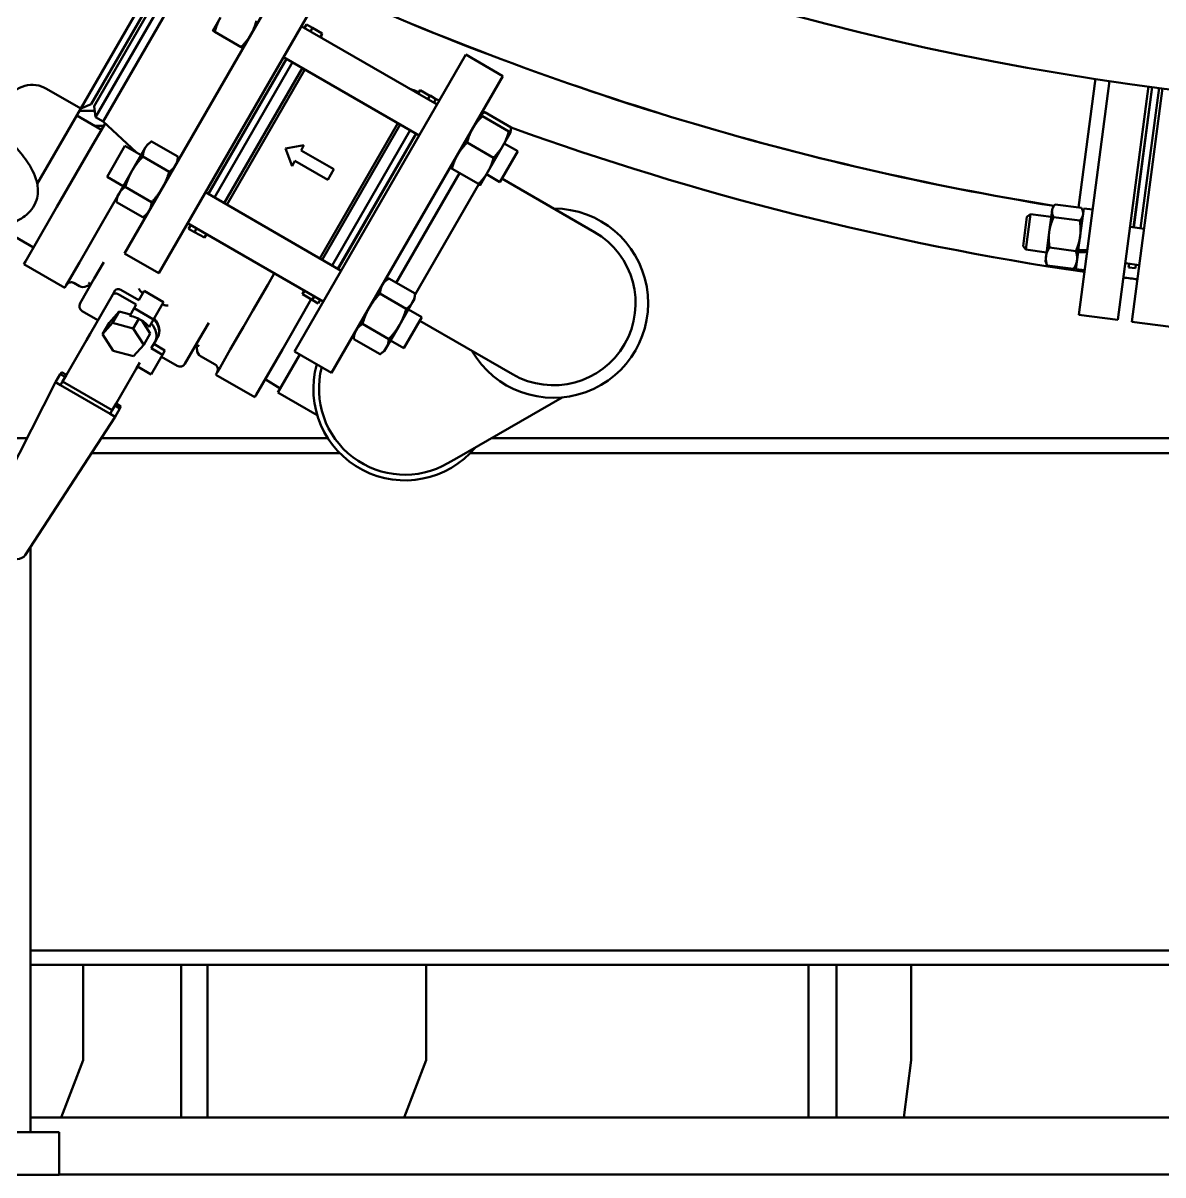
# Model space of a CAD drawing. Header units: inches. Extents: x 11 to 1621, y 11 to 1332.
# Drawn here: x 1221.07 to 1241.02, y 291.44 to 311.6 of the extents above; entities that cross this region are included whole.
import ezdxf

# ---------------------------------------------------------------- set-up
doc = ezdxf.new("R2010")
doc.units = ezdxf.units.IN
doc.header["$LTSCALE"] = 48
doc.header["$MEASUREMENT"] = 0
doc.linetypes.add('CHAIN', pattern=[0.7087, 0.4724, -0.0591, 0.1181, -0.0591])
doc.linetypes.add('DOUBLE_DASH_CHAIN', pattern=[1.2403, 0.6614, -0.0827, 0.1654, -0.0827, 0.1654, -0.0827])
doc.layers.add('Visible (ANSI)', color=7, linetype='Continuous', lineweight=50)
doc.layers.add('Work Plane (ANSI)', color=7, linetype='DOUBLE_DASH_CHAIN', lineweight=25)

msp = doc.modelspace()

# ---------------------------------------------------------------- linework, layer by layer
at = {"layer": 'Visible (ANSI)'}
for p, q in [((1225.842964, 312.768995), (1222.842964, 307.572843)), ((1226.440522, 312.423995), (1223.440522, 307.227843)), ((1222.076209, 310.108423), (1223.263709, 312.165234)), ((1222.257293, 310.183431), (1223.289293, 311.970907)), ((1222.31017, 310.150016), (1223.34467, 311.941822)), ((1223.525753, 312.016829), (1222.335753, 309.955689)), ((1223.657209, 311.940934), (1222.467209, 309.879793)), ((1224.522494, 311.699874), (1224.389744, 311.469944)), ((1228.313701, 310.178436), (1225.936461, 311.550936)), ((1225.992753, 311.518436), (1226.029313, 311.581761)), ((1226.029313, 311.581761), (1226.133236, 311.521761)), ((1226.096676, 311.458436), (1226.133236, 311.521761)), ((1226.131986, 311.519596), (1226.302861, 311.420942)), ((1224.422917, 311.450791), (1224.88398, 311.184597)), ((1226.26755, 311.359782), (1226.302861, 311.420942)), ((1226.278187, 311.353641), (1226.302861, 311.420942)), ((1225.675922, 310.979671), (1224.309044, 308.612167)), ((1224.313374, 308.609667), (1225.680253, 310.977171)), ((1224.417297, 308.549667), (1225.784176, 310.917171)), ((1228.001201, 309.637171), (1225.623961, 311.009671)), ((1225.817761, 305.855343), (1228.817761, 311.051495)), ((1228.817761, 311.051495), (1229.46728, 310.676495)), ((1224.588172, 308.451013), (1225.95505, 310.818516)), ((1224.632428, 308.425462), (1225.999306, 310.792965)), ((1226.46728, 305.480343), (1229.46728, 310.676495)), ((1239.839048, 310.631324), (1239.542149, 308.376156)), ((1240.086276, 310.593882), (1239.547293, 306.499905)), ((1240.769501, 310.497198), (1240.23139, 306.409842)), ((1221.475897, 310.455014), (1222.076209, 310.108423)), ((1227.971975, 310.375732), (1228.017922, 310.430751)), ((1227.982611, 310.369591), (1228.017922, 310.430751)), ((1228.017922, 310.430751), (1228.188797, 310.332096)), ((1228.190047, 310.334261), (1228.153486, 310.270936)), ((1228.29397, 310.274261), (1228.190047, 310.334261)), ((1240.474294, 306.377863), (1241.012405, 310.465219)), ((1240.828973, 310.489253), (1240.505152, 308.029588)), ((1240.510109, 308.028935), (1240.833929, 310.488594)), ((1240.629082, 308.013272), (1240.952903, 310.472937)), ((1221.314212, 308.789967), (1222.07562, 310.108764)), ((1222.257293, 310.183431), (1222.076209, 310.108423)), ((1222.31017, 310.150016), (1222.335753, 309.955689)), ((1228.29397, 310.274261), (1228.257409, 310.210936)), ((1222.00437, 309.985355), (1222.437383, 309.735355)), ((1222.321002, 310.067735), (1222.051932, 310.067735)), ((1222.467209, 309.879793), (1222.335753, 309.955689)), ((1229.07247, 309.992663), (1229.146716, 310.044651)), ((1229.566706, 309.707316), (1229.105643, 309.97351)), ((1229.607779, 309.778456), (1229.146716, 310.044651)), ((1222.479171, 309.807735), (1222.312017, 309.807735)), ((1222.396428, 309.664419), (1222.50205, 309.847363)), ((1222.467209, 309.879793), (1223.045058, 309.34193)), ((1226.258977, 307.486373), (1227.625855, 309.853876)), ((1226.303232, 307.460822), (1227.670111, 309.828325)), ((1227.840986, 309.729671), (1226.474107, 307.362167)), ((1229.599879, 309.688163), (1229.607779, 309.778456)), ((1221.659533, 308.38808), (1222.323784, 309.538597)), ((1222.323784, 309.538597), (1222.396428, 309.664419)), ((1223.241365, 309.480894), (1223.315612, 309.532882)), ((1223.315612, 309.532882), (1223.776674, 309.266687)), ((1227.944909, 309.669671), (1226.57803, 307.302167)), ((1226.58236, 307.299667), (1227.949239, 309.667171)), ((1229.301206, 309.247456), (1228.840143, 309.513651)), ((1229.467129, 309.458233), (1229.599879, 309.688163)), ((1229.725322, 309.363436), (1229.490629, 309.498936)), ((1222.849791, 309.454667), (1222.537291, 308.913401)), ((1223.132115, 309.291667), (1222.849791, 309.454667)), ((1223.205795, 309.419284), (1222.975865, 309.021034)), ((1223.241365, 309.480894), (1223.205795, 309.419284)), ((1225.662413, 309.409135), (1225.983798, 309.465804)), ((1225.774029, 309.102472), (1225.662413, 309.409135)), ((1225.983798, 309.465804), (1225.932156, 309.376356)), ((1226.507381, 309.044249), (1225.932156, 309.376356)), ((1229.201629, 308.998374), (1229.467129, 309.458233)), ((1229.412822, 308.822171), (1229.725322, 309.363436)), ((1223.162325, 309.267382), (1223.623388, 309.001187)), ((1223.768775, 309.176394), (1223.776674, 309.266687)), ((1225.825672, 309.19192), (1225.774029, 309.102472)), ((1225.825672, 309.19192), (1226.400897, 308.859814)), ((1222.819615, 308.750401), (1222.537291, 308.913401)), ((1222.975865, 309.021034), (1222.745936, 308.622784)), ((1226.507381, 309.044249), (1226.400897, 308.859814)), ((1227.598709, 307.060034), (1228.706014, 308.977944)), ((1229.035706, 308.787597), (1228.574643, 309.053791)), ((1229.068879, 308.768444), (1229.201629, 308.998374)), ((1229.412822, 308.822171), (1229.178129, 308.957671)), ((1229.448133, 308.88333), (1231.069765, 307.94708)), ((1222.855752, 308.736382), (1223.316815, 308.470187)), ((1227.926997, 306.853646), (1229.041599, 308.784194)), ((1222.446997, 308.098465), (1222.707664, 308.549952)), ((1222.710365, 308.561175), (1222.702466, 308.470882)), ((1222.707664, 308.549952), (1222.709691, 308.553463)), ((1222.745936, 308.622784), (1222.710365, 308.561175)), ((1226.634322, 307.269667), (1224.257082, 308.642167)), ((1221.565697, 308.225552), (1221.659533, 308.38808)), ((1222.702466, 308.470882), (1223.163528, 308.204687)), ((1239.078463, 308.324673), (1239.02873, 307.946914)), ((1239.0839, 308.365976), (1239.078463, 308.324673)), ((1239.0839, 308.365976), (1239.116039, 308.40786)), ((1239.134556, 308.429817), (1239.593814, 308.369354)), ((1239.538489, 307.628193), (1239.635031, 308.361501)), ((1239.626221, 308.294578), (1239.606017, 308.343353)), ((1239.789696, 308.341139), (1239.635031, 308.361501)), ((1221.106738, 307.430611), (1221.565697, 308.225552)), ((1222.375538, 307.974694), (1222.446997, 308.098465)), ((1223.237775, 308.256675), (1223.163528, 308.204687)), ((1226.321822, 306.728401), (1223.944582, 308.100901)), ((1238.570783, 307.701535), (1238.637804, 308.210606)), ((1238.698722, 308.258835), (1238.617143, 307.639182)), ((1238.637804, 308.210606), (1238.698722, 308.258835)), ((1239.063473, 308.210815), (1238.698722, 308.258835)), ((1239.105431, 308.208594), (1239.56469, 308.148132)), ((1220.81687, 307.928545), (1221.249883, 307.678545)), ((1222.375538, 307.974694), (1222.281703, 307.812166)), ((1223.964313, 308.005076), (1224.000874, 308.068401)), ((1223.964313, 308.005076), (1224.068236, 307.945076)), ((1224.068236, 307.945076), (1224.104797, 308.008401)), ((1224.069486, 307.947242), (1224.240361, 307.848587)), ((1224.240361, 307.848587), (1224.275672, 307.909747)), ((1224.286308, 307.903606), (1224.240361, 307.848587)), ((1239.02873, 307.946914), (1238.97295, 307.523229)), ((1240.688569, 308.00544), (1240.445665, 308.037419)), ((1222.052223, 307.414696), (1222.232328, 307.726647)), ((1222.232328, 307.726647), (1222.281703, 307.812166)), ((1238.570783, 307.701535), (1238.617143, 307.639182)), ((1239.03509, 307.674298), (1239.494348, 307.613835)), ((1223.440522, 307.227843), (1222.842964, 307.572843)), ((1238.981894, 307.591162), (1238.617143, 307.639182)), ((1238.97295, 307.523229), (1238.961467, 307.436001)), ((1239.494976, 307.29768), (1239.533851, 307.592962)), ((1239.533851, 307.592962), (1239.537484, 307.620556)), ((1239.537484, 307.620556), (1239.538489, 307.628193)), ((1221.080956, 307.385956), (1221.106738, 307.430611)), ((1221.080956, 307.385956), (1221.796961, 306.97257)), ((1221.872117, 307.102744), (1222.052223, 307.414696)), ((1222.478565, 307.417684), (1222.312972, 307.13087)), ((1238.961467, 307.436001), (1238.98167, 307.387226)), ((1238.993873, 307.361224), (1239.453131, 307.300762)), ((1239.503787, 307.364603), (1239.471649, 307.322719)), ((1239.649642, 307.277318), (1239.494976, 307.29768)), ((1240.604771, 307.368933), (1240.361867, 307.400911)), ((1240.417876, 307.328359), (1240.426311, 307.392427)), ((1240.417876, 307.328359), (1240.53685, 307.312696)), ((1240.53685, 307.312696), (1240.545285, 307.376764)), ((1221.822743, 307.017225), (1221.872117, 307.102744)), ((1222.312972, 307.13087), (1222.064163, 306.69992)), ((1225.463826, 307.223766), (1225.349041, 307.024952)), ((1227.393091, 307.083894), (1227.467337, 307.135882)), ((1227.9284, 306.869687), (1227.467337, 307.135882)), ((1221.822743, 307.017225), (1221.796961, 306.97257)), ((1222.052138, 306.998856), (1221.954412, 307.055278)), ((1222.680329, 306.928238), (1222.636743, 306.852745)), ((1223.091044, 306.75246), (1222.775085, 306.934879)), ((1223.185481, 306.916029), (1223.091044, 306.75246)), ((1223.526436, 306.719178), (1223.185481, 306.916029)), ((1225.349041, 307.024952), (1225.088375, 306.573465)), ((1225.980096, 306.925697), (1225.955422, 306.858396)), ((1225.955422, 306.858396), (1225.990732, 306.919556)), ((1227.775114, 306.604187), (1227.314051, 306.870382)), ((1227.920501, 306.779394), (1227.9284, 306.869687)), ((1222.240709, 306.166794), (1222.636743, 306.852745)), ((1222.731499, 306.859386), (1223.047458, 306.676966)), ((1223.047458, 306.676966), (1223.011137, 306.614055)), ((1223.526436, 306.719178), (1223.352091, 306.417205)), ((1225.698825, 306.055993), (1226.110425, 306.768905)), ((1225.955422, 306.858396), (1226.126297, 306.759742)), ((1226.161607, 306.820901), (1226.125047, 306.757576)), ((1226.22897, 306.697576), (1226.125047, 306.757576)), ((1226.26553, 306.760901), (1226.22897, 306.697576)), ((1227.655001, 306.319534), (1227.88493, 306.717784)), ((1227.88493, 306.717784), (1227.920501, 306.779394)), ((1222.377423, 306.403589), (1222.100766, 306.563317)), ((1222.575229, 306.35946), (1222.750359, 306.556555)), ((1222.750359, 306.556555), (1222.634129, 306.355239)), ((1222.750359, 306.556555), (1222.948042, 306.504772)), ((1222.934539, 306.481385), (1223.011137, 306.614055)), ((1223.011137, 306.614055), (1223.352091, 306.417205)), ((1225.088375, 306.573465), (1225.016916, 306.449694)), ((1228.045943, 306.454667), (1227.811251, 306.590167)), ((1240.23139, 306.409842), (1239.547293, 306.499905)), ((1222.575229, 306.35946), (1222.459, 306.158145)), ((1222.459, 306.158145), (1222.634129, 306.355239)), ((1222.634129, 306.355239), (1222.993234, 306.261171)), ((1223.090216, 306.429148), (1222.993234, 306.261171)), ((1222.993234, 306.261171), (1223.17721, 305.970008)), ((1223.153797, 306.392325), (1223.29344, 306.171324)), ((1223.352091, 306.417205), (1223.275494, 306.284534)), ((1224.148748, 306.070984), (1224.315599, 306.359977)), ((1224.92308, 306.287166), (1224.873706, 306.201647)), ((1224.92308, 306.287166), (1225.016916, 306.449694)), ((1227.468541, 306.073187), (1227.007478, 306.339382)), ((1227.425071, 305.921284), (1227.655001, 306.319534)), ((1227.733443, 305.913401), (1228.045943, 306.454667)), ((1228.010633, 306.393507), (1229.632265, 305.457257)), ((1240.474294, 306.377863), (1241.158391, 306.2878)), ((1222.240709, 306.166794), (1222.175225, 306.053373)), ((1222.642975, 305.866982), (1222.459, 306.158145)), ((1223.29344, 306.171324), (1223.17721, 305.970008)), ((1223.420291, 306.102259), (1223.376705, 306.026766)), ((1223.899939, 305.640034), (1224.148748, 306.070984)), ((1224.873706, 306.201647), (1224.6936, 305.889696)), ((1226.862091, 306.164175), (1226.854191, 306.073882)), ((1227.315254, 305.807687), (1226.854191, 306.073882)), ((1221.824691, 305.44623), (1222.175225, 306.053373)), ((1223.002081, 305.772914), (1222.642975, 305.866982)), ((1223.17721, 305.970008), (1223.002081, 305.772914)), ((1223.376705, 306.026766), (1223.310294, 305.911738)), ((1223.310294, 305.911738), (1223.506919, 305.798217)), ((1223.550506, 305.87371), (1223.35388, 305.987232)), ((1223.550506, 305.87371), (1223.506919, 305.798217)), ((1224.6936, 305.889696), (1224.513495, 305.577744)), ((1225.14603, 305.098524), (1225.60499, 305.893465)), ((1225.698825, 306.055993), (1225.60499, 305.893465)), ((1227.389501, 305.859675), (1227.315254, 305.807687)), ((1227.389501, 305.859675), (1227.425071, 305.921284)), ((1227.733443, 305.913401), (1227.498751, 306.048901)), ((1223.04466, 305.551404), (1223.110144, 305.664825)), ((1223.506919, 305.798217), (1223.307686, 305.453134)), ((1223.763337, 305.603431), (1223.486679, 305.76316)), ((1224.431241, 305.62528), (1224.174253, 305.773653)), ((1225.908584, 305.802906), (1225.524834, 305.138232)), ((1225.817761, 305.855343), (1226.46728, 305.480343)), ((1221.717155, 305.459848), (1221.634566, 305.316798)), ((1221.804894, 305.41194), (1221.717155, 305.459848)), ((1221.738621, 305.49396), (1221.718502, 305.459112)), ((1221.823842, 305.444758), (1221.738621, 305.49396)), ((1222.694126, 304.944261), (1223.04466, 305.551404)), ((1223.307686, 305.453134), (1223.067865, 305.591595)), ((1224.438339, 305.44757), (1224.464121, 305.492225)), ((1224.513495, 305.577744), (1224.464121, 305.492225)), ((1221.634566, 305.316798), (1220.323815, 302.744955)), ((1221.634566, 305.316798), (1221.722304, 305.268891)), ((1221.759207, 305.332808), (1221.722304, 305.268891)), ((1221.722304, 305.268891), (1222.591739, 304.766922)), ((1221.759207, 305.332808), (1221.824691, 305.44623)), ((1221.759207, 305.332808), (1222.628642, 304.83084)), ((1224.438339, 305.44757), (1225.120249, 305.053869)), ((1225.303951, 305.372051), (1225.566044, 305.20961)), ((1225.14603, 305.098524), (1225.120249, 305.053869)), ((1225.524834, 305.138232), (1226.216443, 304.738931)), ((1228.659362, 303.9889), (1230.505689, 305.053157)), ((1222.694126, 304.944261), (1222.628642, 304.83084)), ((1222.674329, 304.909971), (1222.759688, 304.857941)), ((1222.677098, 304.714892), (1222.759688, 304.857941)), ((1222.778497, 304.893588), (1222.693277, 304.942789)), ((1222.758377, 304.85874), (1222.778497, 304.893588)), ((1221.105192, 302.293826), (1222.677098, 304.714892)), ((1222.628642, 304.83084), (1222.591739, 304.766922)), ((1222.591739, 304.766922), (1222.677098, 304.714892)), ((1221.135582, 304.337735), (1217.539674, 304.337735)), ((1226.401526, 304.337735), (1222.432224, 304.337735)), ((1246.759479, 304.337735), (1229.264539, 304.337735)), ((1226.609334, 304.077735), (1222.263416, 304.077735)), ((1246.691798, 304.077735), (1228.894448, 304.077735)), ((1228.503932, 303.899307), (1228.659362, 303.9889)), ((1221.196979, 292.192735), (1221.196979, 302.435199)), ((1221.196979, 295.371735), (1246.821979, 295.371735)), ((1246.821979, 295.121735), (1221.196979, 295.121735)), ((1222.115715, 295.121735), (1222.115715, 293.451101)), ((1223.832158, 292.451101), (1223.832158, 295.121735)), ((1224.294098, 292.451101), (1224.294098, 295.121735)), ((1228.120932, 293.451101), (1228.120932, 295.121735)), ((1234.812263, 295.121735), (1234.812263, 292.451101)), ((1235.307985, 295.121735), (1235.307985, 292.451101)), ((1236.613247, 295.121735), (1236.613247, 293.451101)), ((1222.115715, 293.451101), (1221.733032, 292.451101)), ((1228.120932, 293.451101), (1227.738249, 292.451101)), ((1236.613247, 293.451101), (1236.482721, 292.451101)), ((1224.060323, 292.451101), (1221.196979, 292.451101)), ((1224.060323, 292.451101), (1224.294098, 292.451101)), ((1224.294098, 292.451101), (1224.298881, 292.451101)), ((1234.812263, 292.451101), (1224.298881, 292.451101)), ((1234.812263, 292.451101), (1235.063134, 292.451101)), ((1241.501506, 292.451101), (1235.063134, 292.451101)), ((1212.696979, 292.192735), (1221.696979, 292.192735)), ((1221.696979, 291.442735), (1221.696979, 292.192735)), ((1212.696979, 291.442735), (1221.696979, 291.442735)), ((1272.696979, 291.451101), (1221.696979, 291.451101))]:
    msp.add_line(p, q, dxfattribs=at)
msp.add_circle((1247.196979, 358.380235), 48.3125, dxfattribs=at)
for centre, radius, start, end in [((1247.196979, 358.380235), 50.62647, 245.6707611, 260.8113127), ((1247.196979, 358.380235), 50.625, 245.6709263, 260.8122089), ((1221.225897, 310.022001), 0.5, 60, 150), ((1247.196979, 358.380235), 51.6875, 247.9909101, 248.1832238), ((1247.196979, 358.380235), 51.6875, 248.5477509, 248.6206199), ((1247.196979, 358.380235), 51.6875, 250.1048255, 261.5993037), ((1230.351015, 306.702169), 1.65625, 210.2183448, 89.7816552), ((1230.351015, 306.702169), 1.4375, 240, 60), ((1247.196979, 358.380235), 51.6875, 262.3642082, 262.6357918), ((1222.114638, 307.107109), 0.125, 240, 300), ((1222.239638, 306.890603), 0.125, 90.9908332, 120), ((1222.150766, 306.64992), 0.1, 150, 240), ((1223.986753, 305.881906), 0.125, 0, 33.9844878), ((1224.236753, 305.881906), 0.125, 180, 240), ((1223.813337, 305.690034), 0.1, 240, 330), ((1227.751891, 305.203985), 1.604331, 164.5472473, 320.1338321), ((1227.751891, 305.203985), 1.505906, 165.5212145, 299.9599466)]:
    msp.add_arc(centre, radius, start, end, dxfattribs=at)
for centre, major_axis, ratio, start_param, end_param in [((1239.674648, 307.815156), (-3.080548, -0.090019), 0.070812964, 1.523006152, 1.574285932), ((1239.45536, 307.844025), (-3.080548, -0.090019), 0.070812964, 1.59571555, 1.647091256), ((1222.704934, 306.813375), (-0.068191, 0.03937), 0.674737093, 4.71238898, 6.283185307), ((1222.74852, 306.888868), (-0.068191, 0.03937), 0.674737093, 4.71238898, 6.283185307), ((1223.128426, 307.017207), (0.034122, -0.127343), 0.388213183, 5.082693195, 6.653489522), ((1223.642586, 306.720357), (0.127343, 0.034122), 0.388213183, 2.771288439, 4.342084766), ((1223.018702, 306.233459), (0.358003, -0.206693), 0.674737093, 0, 1.074478965), ((1223.062289, 306.308952), (0.358003, -0.206693), 0.674737093, 0, 1.074478965), ((1223.069553, 306.321534), (0.358003, -0.206693), 0.674737093, 6.25713842, 7.357664272), ((1220.851804, 302.448277), (0.25708, -0.148425), 0.674737093, 4.71238898, 6.247907675)]:
    msp.add_ellipse(centre, major_axis=major_axis, ratio=ratio, start_param=start_param, end_param=end_param, dxfattribs=at)
for points, weights in [([(1224.522494, 311.699874), (1224.460884, 311.593163), (1224.422917, 311.450791)], [1, 1.0379548493, 1]), ([(1225.049903, 311.395374), (1225.111513, 311.502084), (1225.14948, 311.644456)], [1, 1.0379548493, 1]), ([(1224.422917, 311.450791), (1224.389744, 311.469944), (1224.389744, 311.469944)], [1, 1.0379548493, 1]), ([(1224.88398, 311.184597), (1224.988294, 311.288663), (1225.049903, 311.395374)], [1, 1.0379548493, 1]), ([(1224.917153, 311.165444), (1224.917153, 311.165444), (1224.88398, 311.184597)], [1, 1.0379548493, 1]), ([(1229.105643, 309.97351), (1229.001329, 309.869444), (1228.93972, 309.762733)], [1, 1.0379548493, 1]), ([(1229.07247, 309.992663), (1229.07247, 309.992663), (1229.105643, 309.97351)], [1, 1.0379548493, 1]), ([(1229.146716, 310.044651), (1229.107568, 310.017239), (1229.080034, 309.988296)], [1, 1.01965956375, 1.01895290532]), ([(1228.93972, 309.762733), (1228.87811, 309.656022), (1228.840143, 309.513651)], [1, 1.0379548493, 1]), ([(1229.467129, 309.458233), (1229.528739, 309.564944), (1229.566706, 309.707316)], [1, 1.0379548493, 1]), ([(1229.566706, 309.707316), (1229.599879, 309.688163), (1229.599879, 309.688163)], [1, 1.0379548493, 1]), ([(1229.592315, 309.69253), (1229.603614, 309.730848), (1229.607779, 309.778456)], [1.01895290532, 1.01965956375, 1]), ([(1223.315612, 309.532882), (1223.241365, 309.480894), (1223.205795, 309.419284)], [1, 1.0379548493, 1]), ([(1228.840143, 309.513651), (1228.735829, 309.409584), (1228.67422, 309.302874)], [1, 1.0379548493, 1]), ([(1223.205795, 309.419284), (1223.170225, 309.357675), (1223.162325, 309.267382)], [1, 1.0379548493, 1]), ([(1228.67422, 309.302874), (1228.61261, 309.196163), (1228.574643, 309.053791)], [1, 1.0379548493, 1]), ([(1229.301206, 309.247456), (1229.40552, 309.351522), (1229.467129, 309.458233)], [1, 1.0379548493, 1]), ([(1223.162325, 309.267382), (1223.047006, 309.144253), (1222.975865, 309.021034)], [1, 1.0379548493, 1]), ([(1223.623388, 309.001187), (1223.697634, 309.053175), (1223.733204, 309.114784)], [1, 1.0379548493, 1]), ([(1223.733204, 309.114784), (1223.768775, 309.176394), (1223.776674, 309.266687)], [1, 1.0379548493, 1]), ([(1229.201629, 308.998374), (1229.263239, 309.105084), (1229.301206, 309.247456)], [1, 1.0379548493, 1]), ([(1222.975865, 309.021034), (1222.904725, 308.897815), (1222.855752, 308.736382)], [1, 1.0379548493, 1]), ([(1223.503275, 308.716534), (1223.574415, 308.839753), (1223.623388, 309.001187)], [1, 1.0379548493, 1]), ([(1228.574643, 309.053791), (1228.54147, 309.072944), (1228.54147, 309.072944)], [1, 1.0379548493, 1]), ([(1229.035706, 308.787597), (1229.14002, 308.891663), (1229.201629, 308.998374)], [1, 1.0379548493, 1]), ([(1222.855752, 308.736382), (1222.781506, 308.684394), (1222.745936, 308.622784)], [1, 1.0379548493, 1]), ([(1223.316815, 308.470187), (1223.432134, 308.593315), (1223.503275, 308.716534)], [1, 1.0379548493, 1]), ([(1229.068879, 308.768444), (1229.068879, 308.768444), (1229.035706, 308.787597)], [1, 1.0379548493, 1]), ([(1222.745936, 308.622784), (1222.710365, 308.561175), (1222.702466, 308.470882)], [1, 1.0379548493, 1]), ([(1223.163528, 308.204687), (1223.237775, 308.256675), (1223.273345, 308.318284)], [1, 1.0379548493, 1]), ([(1223.273345, 308.318284), (1223.308915, 308.379894), (1223.316815, 308.470187)], [1, 1.0379548493, 1]), ([(1239.078463, 308.324673), (1239.071704, 308.273338), (1239.105431, 308.208594)], [1, 1.0379548493, 1]), ([(1239.134556, 308.429817), (1239.085221, 308.376008), (1239.078463, 308.324673)], [1, 1.0379548493, 1]), ([(1239.620783, 308.253275), (1239.627541, 308.30461), (1239.593814, 308.369354)], [1, 1.0379548493, 1]), ([(1239.105431, 308.208594), (1239.045052, 308.070898), (1239.02873, 307.946914)], [1, 1.0379548493, 1]), ([(1239.56469, 308.148132), (1239.614025, 308.20194), (1239.620783, 308.253275)], [1, 1.0379548493, 1]), ([(1239.57105, 307.875516), (1239.587373, 307.9995), (1239.56469, 308.148132)], [1, 1.0379548493, 1]), ([(1239.02873, 307.946914), (1239.012407, 307.82293), (1239.03509, 307.674298)], [1, 1.0379548493, 1]), ([(1239.494348, 307.613835), (1239.554727, 307.751532), (1239.57105, 307.875516)], [1, 1.0379548493, 1]), ([(1239.03509, 307.674298), (1238.982515, 307.595878), (1238.97295, 307.523229)], [1, 1.0379548493, 1]), ([(1238.97295, 307.523229), (1238.963386, 307.45058), (1238.993873, 307.361224)], [1, 1.0379548493, 1]), ([(1239.515271, 307.451831), (1239.524835, 307.52448), (1239.494348, 307.613835)], [1, 1.0379548493, 1]), ([(1238.993873, 307.361224), (1238.986878, 307.374653), (1238.98167, 307.387226)], [1, 1.00764220757, 1.01220689869]), ([(1239.453131, 307.300762), (1239.505706, 307.379182), (1239.515271, 307.451831)], [1, 1.0379548493, 1]), ([(1239.471649, 307.322719), (1239.463364, 307.311922), (1239.453131, 307.300762)], [1.01220689869, 1.00764220757, 1]), ([(1227.467337, 307.135882), (1227.393091, 307.083894), (1227.357521, 307.022284)], [1, 1.0379548493, 1]), ([(1227.314051, 306.870382), (1227.198732, 306.747253), (1227.127591, 306.624034)], [1, 1.0379548493, 1]), ([(1227.357521, 307.022284), (1227.321951, 306.960675), (1227.314051, 306.870382)], [1, 1.0379548493, 1]), ([(1227.88493, 306.717784), (1227.920501, 306.779394), (1227.9284, 306.869687)], [1, 1.0379548493, 1]), ([(1227.775114, 306.604187), (1227.84936, 306.656175), (1227.88493, 306.717784)], [1, 1.0379548493, 1]), ([(1227.127591, 306.624034), (1227.056451, 306.500815), (1227.007478, 306.339382)], [1, 1.0379548493, 1]), ([(1227.655001, 306.319534), (1227.726141, 306.442753), (1227.775114, 306.604187)], [1, 1.0379548493, 1]), ([(1227.007478, 306.339382), (1226.933232, 306.287394), (1226.897661, 306.225784)], [1, 1.0379548493, 1]), ([(1227.468541, 306.073187), (1227.58386, 306.196315), (1227.655001, 306.319534)], [1, 1.0379548493, 1]), ([(1226.897661, 306.225784), (1226.862091, 306.164175), (1226.854191, 306.073882)], [1, 1.0379548493, 1]), ([(1227.425071, 305.921284), (1227.460641, 305.982894), (1227.468541, 306.073187)], [1, 1.0379548493, 1]), ([(1227.315254, 305.807687), (1227.389501, 305.859675), (1227.425071, 305.921284)], [1, 1.0379548493, 1])]:
    msp.add_rational_spline(points, weights, degree=2, dxfattribs=at)
for points, knots in [([(1220.704267, 308.057368), (1220.749009, 308.067972), (1220.791696, 308.079903), (1220.929653, 308.125502), (1221.017757, 308.16625), (1221.18685, 308.292982), (1221.264615, 308.391103), (1221.330475, 308.597577), (1221.331438, 308.694222), (1221.29117, 308.918911), (1221.230407, 309.035982), (1221.033631, 309.337771), (1220.866382, 309.523609), (1220.627762, 309.76784), (1220.588404, 309.807498), (1220.547958, 309.847775)], [48.87206418, 48.87206418, 48.87206418, 48.87206418, 49.422602376, 49.422602376, 50.727242277, 50.727242277, 52.212133204, 52.212133204, 53.439580722, 53.439580722, 55.422545384, 55.422545384, 58.577522331, 58.577522331, 59.178064252, 59.178064252, 59.178064252, 59.178064252]), ([(1221.954412, 307.055278), (1221.951249, 307.057104), (1221.947352, 307.059121), (1221.937014, 307.06314), (1221.930551, 307.065187), (1221.913602, 307.067714), (1221.902944, 307.068183), (1221.879816, 307.063955), (1221.867839, 307.059735), (1221.847281, 307.047059), (1221.838651, 307.039272), (1221.828786, 307.027), (1221.825989, 307.022847), (1221.823636, 307.018772)], [1.1701787801, 1.1701787801, 1.1701787801, 1.1701787801, 1.2180316411, 1.2180316411, 1.2658845021, 1.2658845021, 1.313737363, 1.313737363, 1.3550865213, 1.3550865213, 1.391444744, 1.391444744, 1.4094430849, 1.4094430849, 1.4094430849, 1.4094430849]), ([(1222.212548, 307.06228), (1222.212545, 307.062275), (1222.212745, 307.062224), (1222.214474, 307.061626), (1222.218039, 307.060281), (1222.227343, 307.050767), (1222.232781, 307.043069), (1222.238122, 307.022347), (1222.238153, 307.010399), (1222.233954, 306.9951), (1222.2319, 306.990448), (1222.229755, 306.986734)], [4.5105758763, 4.5105758763, 4.5105758763, 4.5105758763, 4.5634549506, 4.5634549506, 4.7228364465, 4.7228364465, 4.8618239105, 4.8618239105, 4.9804426503, 4.9804426503, 5.0415994382, 5.0415994382, 5.0415994382, 5.0415994382]), ([(1223.121844, 306.412105), (1223.099281, 306.425132), (1223.075883, 306.436715), (1223.014023, 306.462522), (1222.974963, 306.474134), (1222.935965, 306.481134), (1222.935252, 306.48126), (1222.934539, 306.481385)], [0, 0, 0, 0, 0.1913573547, 0.1913573547, 0.4975291221, 0.4975291221, 0.5032328, 0.5032328, 0.5032328, 0.5032328]), ([(1223.275494, 306.284534), (1223.255436, 306.308462), (1223.232526, 306.331322), (1223.180983, 306.374472), (1223.152171, 306.394596), (1223.121844, 306.412105)], [5.8773313442, 5.8773313442, 5.8773313442, 5.8773313442, 6.12340001, 6.12340001, 6.3805992672, 6.3805992672, 6.3805992672, 6.3805992672]), ([(1224.066789, 305.929027), (1224.070191, 305.934919), (1224.076036, 305.942009), (1224.092336, 305.953826), (1224.102923, 305.957796), (1224.12151, 305.960378), (1224.129301, 305.959193), (1224.141075, 305.955646), (1224.144487, 305.953229), (1224.147618, 305.950642), (1224.148053, 305.950048), (1224.148046, 305.950037)], [-0.7637708168, -0.7637708168, -0.7637708168, -0.7637708168, -0.6669860968, -0.6669860968, -0.5579166836, -0.5579166836, -0.4452145372, -0.4452145372, -0.3146585458, -0.3146585458, -0.2142661101, -0.2142661101, -0.2142661101, -0.2142661101]), ([(1224.465014, 305.493772), (1224.47044, 305.503171), (1224.474985, 305.515007), (1224.478641, 305.53891), (1224.478299, 305.550566), (1224.474185, 305.571936), (1224.470376, 305.581445), (1224.46128, 305.598136), (1224.455926, 305.604687), (1224.446094, 305.614885), (1224.441601, 305.618425), (1224.435354, 305.622807), (1224.433197, 305.624151), (1224.431241, 305.62528)], [2.7883920672, 2.7883920672, 2.7883920672, 2.7883920672, 2.8298988681, 2.8298988681, 2.8662848175, 2.8662848175, 2.9046620315, 2.9046620315, 2.9502111608, 2.9502111608, 2.9980616329, 2.9980616329, 3.0276444278, 3.0276444278, 3.0276444278, 3.0276444278])]:
    msp.add_open_spline(points, degree=3, knots=knots, dxfattribs=at)
at = {"layer": 'Work Plane (ANSI)', "linetype": 'CHAIN', "ltscale": 0.952448}
msp.add_line((1018.545281, 291.451101), (1479.309314, 291.451101), dxfattribs=at)

doc.saveas('drawing.dxf')
